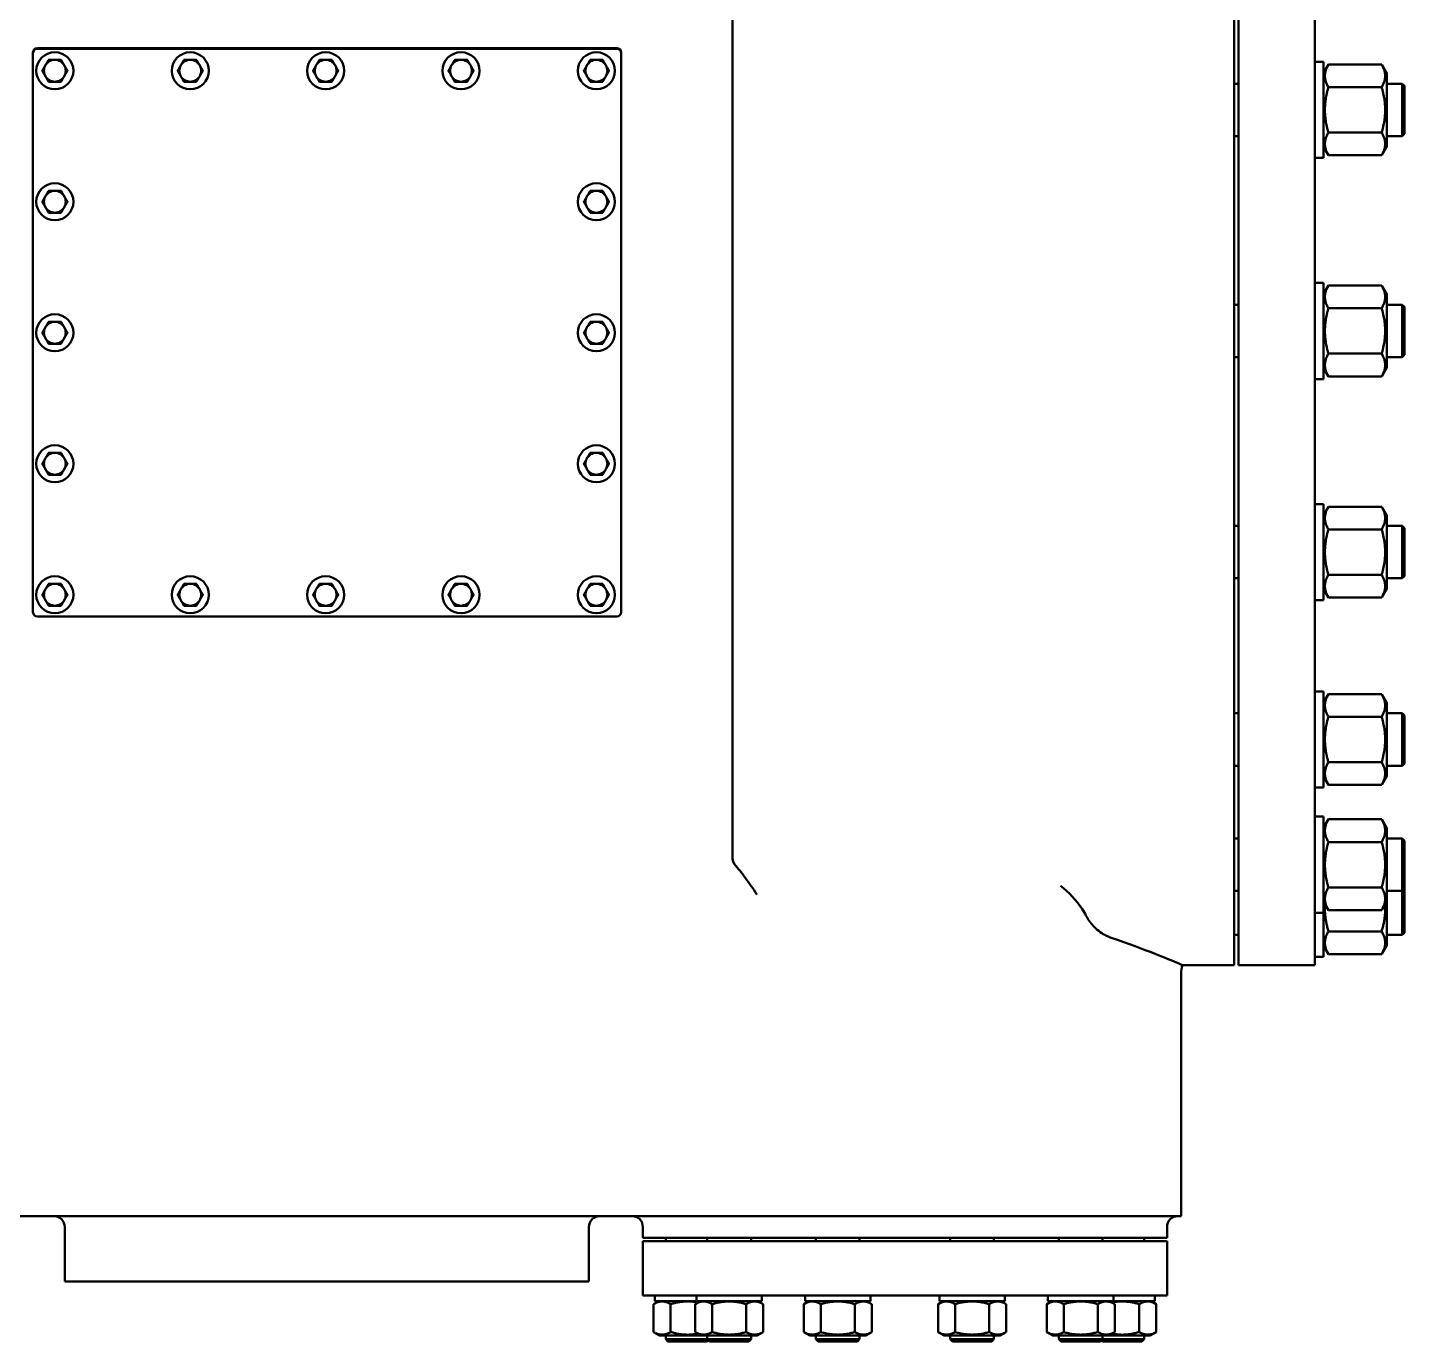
# Model space of a CAD drawing. Header units: millimetres. Extents: x -3927 to 2971, y -407 to 932.
# Drawn here: x 2341 to 2971, y -296 to 305 of the extents above; entities that cross this region are included whole.
import ezdxf

# ---------------------------------------------------------------- set-up
doc = ezdxf.new("R2010")
doc.units = ezdxf.units.MM
doc.layers.add('Видимый контур (ГОСТ)', color=7, linetype='Continuous', lineweight=50)

msp = doc.modelspace()

# ---------------------------------------------------------------- linework, layer by layer
at = {"layer": 'Видимый контур (ГОСТ)'}
for p, q in [((2893.25, -124), (2893.25, 456)), ((2895.25, -124), (2895.25, 456)), ((2930.25, -124), (2930.25, 456)), ((2663.52, -74.46), (2663.52, 406.46)), ((2343.25, 294), (2343.25, 293.59)), ((2343.25, 37.59), (2343.25, 293.59)), ((2610.52, 296), (2345.25, 296)), ((2345.25, 295.59), (2610.52, 295.59)), ((2612.52, 293.59), (2612.52, 294)), ((2612.52, 293.59), (2612.52, 37.59)), ((2934.25, 289.66), (2930.25, 289.66)), ((2934.25, 245.66), (2934.25, 289.66)), ((2934.25, 284.68), (2936.42, 288.45)), ((2936.42, 288.45), (2960.82, 288.45)), ((2963.12, 284.46), (2960.82, 288.45)), ((2963.12, 250.86), (2963.12, 284.46)), ((2893.25, 279.66), (2895.25, 279.66)), ((2936.42, 278.06), (2960.82, 278.06)), ((2963.12, 279.66), (2970.25, 279.66)), ((2970.25, 255.66), (2970.25, 279.66)), ((2971.25, 278.66), (2970.25, 279.66)), ((2971.25, 278.66), (2971.25, 256.66)), ((2893.25, 255.66), (2895.25, 255.66)), ((2936.42, 257.27), (2960.82, 257.27)), ((2963.12, 255.66), (2970.25, 255.66)), ((2971.25, 256.66), (2970.25, 255.66)), ((2934.25, 250.64), (2936.42, 246.88)), ((2936.42, 246.88), (2960.82, 246.88)), ((2963.12, 250.86), (2960.82, 246.88)), ((2934.25, 245.66), (2930.25, 245.66)), ((2934.25, 188.41), (2930.25, 188.41)), ((2934.25, 144.41), (2934.25, 188.41)), ((2934.25, 183.43), (2936.42, 187.19)), ((2936.42, 187.19), (2960.82, 187.19)), ((2963.12, 183.21), (2960.82, 187.19)), ((2963.12, 149.61), (2963.12, 183.21)), ((2893.25, 178.41), (2895.25, 178.41)), ((2936.42, 176.8), (2960.82, 176.8)), ((2963.12, 178.41), (2970.25, 178.41)), ((2970.25, 154.41), (2970.25, 178.41)), ((2971.25, 177.41), (2970.25, 178.41)), ((2971.25, 177.41), (2971.25, 155.41)), ((2893.25, 154.41), (2895.25, 154.41)), ((2936.42, 156.02), (2960.82, 156.02)), ((2963.12, 154.41), (2970.25, 154.41)), ((2971.25, 155.41), (2970.25, 154.41)), ((2934.25, 149.39), (2936.42, 145.62)), ((2936.42, 145.62), (2960.82, 145.62)), ((2963.12, 149.61), (2960.82, 145.62)), ((2934.25, 144.41), (2930.25, 144.41)), ((2934.25, 87.15), (2930.25, 87.15)), ((2934.25, 43.15), (2934.25, 87.15)), ((2934.25, 82.17), (2936.42, 85.94)), ((2936.42, 85.94), (2960.82, 85.94)), ((2963.12, 81.95), (2960.82, 85.94)), ((2893.25, 77.15), (2895.25, 77.15)), ((2963.12, 48.35), (2963.12, 81.95)), ((2963.12, 77.15), (2970.25, 77.15)), ((2970.25, 53.15), (2970.25, 77.15)), ((2971.25, 76.15), (2970.25, 77.15)), ((2971.25, 76.15), (2971.25, 54.15)), ((2936.42, 75.54), (2960.82, 75.54)), ((2893.25, 53.15), (2895.25, 53.15)), ((2936.42, 54.76), (2960.82, 54.76)), ((2963.12, 53.15), (2970.25, 53.15)), ((2971.25, 54.15), (2970.25, 53.15)), ((2934.25, 48.13), (2936.42, 44.37)), ((2936.42, 44.37), (2960.82, 44.37)), ((2963.12, 48.35), (2960.82, 44.37)), ((2934.25, 43.15), (2930.25, 43.15)), ((2610.52, 35.59), (2345.25, 35.59)), ((2934.25, 1.31), (2930.25, 1.31)), ((2934.25, -42.69), (2934.25, 1.31)), ((2934.25, -3.67), (2936.42, 0.1)), ((2936.42, 0.1), (2960.82, 0.1)), ((2963.12, -3.89), (2960.82, 0.1)), ((2963.12, -37.49), (2963.12, -3.89)), ((2893.25, -8.69), (2895.25, -8.69)), ((2936.42, -10.29), (2960.82, -10.29)), ((2963.12, -8.69), (2970.25, -8.69)), ((2970.25, -32.69), (2970.25, -8.69)), ((2971.25, -9.69), (2970.25, -8.69)), ((2971.25, -9.69), (2971.25, -31.69)), ((2936.42, -31.08), (2960.82, -31.08)), ((2893.25, -32.69), (2895.25, -32.69)), ((2934.25, -37.71), (2936.42, -41.47)), ((2963.12, -37.49), (2960.82, -41.47)), ((2963.12, -32.69), (2970.25, -32.69)), ((2971.25, -31.69), (2970.25, -32.69)), ((2934.25, -42.69), (2930.25, -42.69)), ((2936.42, -41.47), (2960.82, -41.47)), ((2934.25, -56.04), (2930.25, -56.04)), ((2934.25, -100.04), (2934.25, -56.04)), ((2934.25, -61.03), (2936.42, -57.26)), ((2936.42, -57.26), (2960.82, -57.26)), ((2963.12, -61.24), (2960.82, -57.26)), ((2963.12, -94.84), (2963.12, -61.24)), ((2893.25, -66.04), (2895.25, -66.04)), ((2936.42, -67.65), (2960.82, -67.65)), ((2963.12, -66.04), (2970.25, -66.04)), ((2970.25, -90.04), (2970.25, -66.04)), ((2971.25, -67.04), (2970.25, -66.04)), ((2971.25, -67.04), (2971.25, -89.04)), ((2893.25, -90.04), (2895.25, -90.04)), ((2936.42, -88.44), (2960.82, -88.44)), ((2963.12, -90.04), (2970.25, -90.04)), ((2971.25, -89.04), (2970.25, -90.04)), ((2970.25, -110.18), (2970.25, -90.04)), ((2971.25, -89.04), (2971.25, -109.18)), ((2934.25, -100.04), (2930.25, -100.04)), ((2934.25, -95.06), (2936.42, -98.83)), ((2934.25, -120.18), (2934.25, -100.04)), ((2936.42, -98.83), (2960.82, -98.83)), ((2963.12, -94.84), (2960.82, -98.83)), ((2963.12, -114.98), (2963.12, -94.84)), ((2893.25, -110.18), (2895.25, -110.18)), ((2936.42, -108.58), (2960.82, -108.58)), ((2963.12, -110.18), (2970.25, -110.18)), ((2971.25, -109.18), (2970.25, -110.18)), ((2934.25, -115.2), (2936.42, -118.97)), ((2936.42, -118.97), (2960.82, -118.97)), ((2963.12, -114.98), (2960.82, -118.97)), ((2869.57, -124), (2893.25, -124)), ((2895.25, -124), (2930.25, -124)), ((2934.25, -120.18), (2930.25, -120.18)), ((2869.02, -239), (2869.02, -128)), ((2213.25, -239), (2742.52, -239)), ((2869.02, -239), (2742.52, -239)), ((2357.78, -244), (2357.78, -269)), ((2597.78, -244), (2597.78, -269)), ((2622.52, -244), (2622.52, -249)), ((2862.52, -244), (2862.52, -249)), ((2622.52, -249), (2862.52, -249)), ((2622.52, -250.41), (2862.52, -250.41)), ((2622.52, -250.41), (2622.52, -275.41)), ((2633.02, -249), (2633.02, -250.41)), ((2652.03, -249), (2652.03, -250.41)), ((2672.03, -249), (2672.03, -250.41)), ((2701.78, -249), (2701.78, -250.41)), ((2721.78, -249), (2721.78, -250.41)), ((2763.27, -249), (2763.27, -250.41)), ((2783.27, -249), (2783.27, -250.41)), ((2813.02, -249), (2813.02, -250.41)), ((2833.02, -249), (2833.02, -250.41)), ((2852.02, -249), (2852.02, -250.41)), ((2862.52, -250.41), (2862.52, -275.41)), ((2357.78, -269), (2597.78, -269)), ((2622.52, -275.41), (2862.52, -275.41)), ((2628.02, -275.41), (2628.02, -277.91)), ((2647.03, -275.41), (2647.03, -277.91)), ((2677.03, -275.41), (2677.03, -277.91)), ((2696.78, -275.41), (2696.78, -277.91)), ((2726.78, -275.41), (2726.78, -277.91)), ((2758.27, -275.41), (2758.27, -277.91)), ((2788.27, -275.41), (2788.27, -277.91)), ((2808.02, -275.41), (2808.02, -277.91)), ((2838.02, -275.41), (2838.02, -277.91)), ((2857.02, -275.41), (2857.02, -277.91)), ((2629.82, -277.91), (2627.44, -279.28)), ((2627.44, -292.09), (2627.44, -279.28)), ((2647.03, -277.91), (2628.02, -277.91)), ((2635.23, -292.09), (2635.23, -279.28)), ((2648.82, -277.91), (2646.44, -279.28)), ((2646.44, -292.09), (2646.44, -279.28)), ((2677.03, -277.91), (2647.03, -277.91)), ((2654.23, -292.09), (2654.23, -279.28)), ((2669.82, -292.09), (2669.82, -279.28)), ((2675.23, -277.91), (2677.62, -279.28)), ((2677.62, -292.09), (2677.62, -279.28)), ((2698.57, -277.91), (2696.19, -279.28)), ((2696.19, -292.09), (2696.19, -279.28)), ((2726.78, -277.91), (2696.78, -277.91)), ((2703.98, -292.09), (2703.98, -279.28)), ((2719.57, -292.09), (2719.57, -279.28)), ((2724.98, -277.91), (2727.37, -279.28)), ((2727.37, -292.09), (2727.37, -279.28)), ((2760.07, -277.91), (2757.68, -279.28)), ((2757.68, -292.09), (2757.68, -279.28)), ((2788.27, -277.91), (2758.27, -277.91)), ((2765.48, -292.09), (2765.48, -279.28)), ((2781.07, -292.09), (2781.07, -279.28)), ((2786.48, -277.91), (2788.86, -279.28)), ((2788.86, -292.09), (2788.86, -279.28)), ((2809.82, -277.91), (2807.43, -279.28)), ((2807.43, -292.09), (2807.43, -279.28)), ((2838.02, -277.91), (2808.02, -277.91)), ((2815.23, -292.09), (2815.23, -279.28)), ((2830.82, -292.09), (2830.82, -279.28)), ((2836.23, -277.91), (2838.61, -279.28)), ((2857.02, -277.91), (2838.02, -277.91)), ((2838.61, -292.09), (2838.61, -279.28)), ((2849.82, -292.09), (2849.82, -279.28)), ((2855.23, -277.91), (2857.61, -279.28)), ((2857.61, -292.09), (2857.61, -279.28)), ((2630.2, -293.69), (2627.44, -292.09)), ((2630.2, -293.69), (2649.2, -293.69)), ((2633.02, -293.69), (2633.02, -295.41)), ((2633.02, -295.41), (2652.03, -295.41)), ((2634.02, -296.41), (2633.02, -295.41)), ((2649.2, -293.69), (2646.44, -292.09)), ((2649.2, -293.69), (2674.85, -293.69)), ((2652.02, -296.41), (2652.53, -295.91)), ((2652.03, -293.69), (2652.03, -295.41)), ((2652.03, -295.41), (2672.03, -295.41)), ((2653.03, -296.41), (2652.03, -295.41)), ((2671.03, -296.41), (2672.03, -295.41)), ((2672.03, -293.69), (2672.03, -295.41)), ((2674.85, -293.69), (2677.62, -292.09)), ((2698.95, -293.69), (2696.19, -292.09)), ((2698.95, -293.69), (2724.6, -293.69)), ((2701.78, -293.69), (2701.78, -295.41)), ((2701.78, -295.41), (2721.78, -295.41)), ((2702.78, -296.41), (2701.78, -295.41)), ((2720.78, -296.41), (2721.78, -295.41)), ((2721.78, -293.69), (2721.78, -295.41)), ((2724.6, -293.69), (2727.37, -292.09)), ((2760.45, -293.69), (2757.68, -292.09)), ((2760.45, -293.69), (2786.1, -293.69)), ((2763.27, -293.69), (2763.27, -295.41)), ((2763.27, -295.41), (2783.27, -295.41)), ((2764.27, -296.41), (2763.27, -295.41)), ((2782.27, -296.41), (2783.27, -295.41)), ((2783.27, -293.69), (2783.27, -295.41)), ((2786.1, -293.69), (2788.86, -292.09)), ((2810.2, -293.69), (2807.43, -292.09)), ((2810.2, -293.69), (2835.85, -293.69)), ((2813.02, -293.69), (2813.02, -295.41)), ((2813.02, -295.41), (2833.02, -295.41)), ((2814.02, -296.41), (2813.02, -295.41)), ((2832.02, -296.41), (2833.02, -295.41)), ((2833.02, -296.41), (2832.52, -295.91)), ((2833.02, -293.69), (2833.02, -295.41)), ((2833.02, -295.41), (2852.02, -295.41)), ((2835.85, -293.69), (2838.61, -292.09)), ((2835.85, -293.69), (2854.85, -293.69)), ((2851.02, -296.41), (2852.02, -295.41)), ((2852.02, -293.69), (2852.02, -295.41)), ((2854.85, -293.69), (2857.61, -292.09)), ((2652.02, -296.41), (2634.02, -296.41)), ((2671.03, -296.41), (2653.03, -296.41)), ((2720.78, -296.41), (2702.78, -296.41)), ((2782.27, -296.41), (2764.27, -296.41)), ((2832.02, -296.41), (2814.02, -296.41)), ((2851.02, -296.41), (2833.02, -296.41))]:
    msp.add_line(p, q, dxfattribs=at)
for centre in [(2353.25, 285.59), (2415.25, 285.59), (2477.25, 285.59), (2539.25, 285.59), (2601.25, 285.59), (2353.25, 225.59), (2601.25, 225.59), (2353.25, 165.59), (2601.25, 165.59), (2353.25, 105.59), (2601.25, 105.59), (2353.25, 45.59), (2415.25, 45.59), (2477.25, 45.59), (2539.25, 45.59), (2601.25, 45.59)]:
    msp.add_circle(centre, 8.5, dxfattribs=at)
for centre, radius, start, end in [((2345.25, 294), 2, 90, 180), ((2345.25, 293.59), 2, 90, 180), ((2353.25, 285.59), 5, 90, 150), ((2353.25, 285.59), 5, 30, 90), ((2415.25, 285.59), 5, 90, 150), ((2415.25, 285.59), 5, 30, 90), ((2477.25, 285.59), 5, 90, 150), ((2477.25, 285.59), 5, 30, 90), ((2539.25, 285.59), 5, 90, 150), ((2539.25, 285.59), 5, 30, 90), ((2601.25, 285.59), 5, 90, 150), ((2601.25, 285.59), 5, 30, 90), ((2610.52, 294), 2, 0, 90), ((2610.52, 293.59), 2, 0, 90), ((2353.25, 285.59), 5, 150, 210), ((2353.25, 285.59), 5, 330, 30), ((2415.25, 285.59), 5, 150, 210), ((2415.25, 285.59), 5, 330, 30), ((2477.25, 285.59), 5, 150, 210), ((2477.25, 285.59), 5, 330, 30), ((2539.25, 285.59), 5, 150, 210), ((2539.25, 285.59), 5, 330, 30), ((2601.25, 285.59), 5, 150, 210), ((2601.25, 285.59), 5, 330, 30), ((2353.25, 285.59), 5, 210, 270), ((2353.25, 285.59), 5, 270, 330), ((2415.25, 285.59), 5, 210, 270), ((2415.25, 285.59), 5, 270, 330), ((2477.25, 285.59), 5, 210, 270), ((2477.25, 285.59), 5, 270, 330), ((2539.25, 285.59), 5, 210, 270), ((2539.25, 285.59), 5, 270, 330), ((2601.25, 285.59), 5, 210, 270), ((2601.25, 285.59), 5, 270, 330), ((2353.25, 225.59), 5, 150, 210), ((2353.25, 225.59), 5, 90, 150), ((2353.25, 225.59), 5, 30, 90), ((2353.25, 225.59), 5, 330, 30), ((2601.25, 225.59), 5, 150, 210), ((2601.25, 225.59), 5, 90, 150), ((2601.25, 225.59), 5, 30, 90), ((2601.25, 225.59), 5, 330, 30), ((2353.25, 225.59), 5, 210, 270), ((2353.25, 225.59), 5, 270, 330), ((2601.25, 225.59), 5, 210, 270), ((2601.25, 225.59), 5, 270, 330), ((2353.25, 165.59), 5, 90, 150), ((2353.25, 165.59), 5, 30, 90), ((2601.25, 165.59), 5, 90, 150), ((2601.25, 165.59), 5, 30, 90), ((2353.25, 165.59), 5, 150, 210), ((2353.25, 165.59), 5, 330, 30), ((2601.25, 165.59), 5, 150, 210), ((2601.25, 165.59), 5, 330, 30), ((2353.25, 165.59), 5, 210, 270), ((2353.25, 165.59), 5, 270, 330), ((2601.25, 165.59), 5, 210, 270), ((2601.25, 165.59), 5, 270, 330), ((2353.25, 105.59), 5, 150, 210), ((2353.25, 105.59), 5, 90, 150), ((2353.25, 105.59), 5, 30, 90), ((2353.25, 105.59), 5, 330, 30), ((2601.25, 105.59), 5, 150, 210), ((2601.25, 105.59), 5, 90, 150), ((2601.25, 105.59), 5, 30, 90), ((2601.25, 105.59), 5, 330, 30), ((2353.25, 105.59), 5, 210, 270), ((2353.25, 105.59), 5, 270, 330), ((2601.25, 105.59), 5, 210, 270), ((2601.25, 105.59), 5, 270, 330), ((2353.25, 45.59), 5, 90, 150), ((2353.25, 45.59), 5, 30, 90), ((2415.25, 45.59), 5, 90, 150), ((2415.25, 45.59), 5, 30, 90), ((2477.25, 45.59), 5, 90, 150), ((2477.25, 45.59), 5, 30, 90), ((2539.25, 45.59), 5, 90, 150), ((2539.25, 45.59), 5, 30, 90), ((2601.25, 45.59), 5, 90, 150), ((2601.25, 45.59), 5, 30, 90), ((2353.25, 45.59), 5, 150, 210), ((2353.25, 45.59), 5, 330, 30), ((2415.25, 45.59), 5, 150, 210), ((2415.25, 45.59), 5, 330, 30), ((2477.25, 45.59), 5, 150, 210), ((2477.25, 45.59), 5, 330, 30), ((2539.25, 45.59), 5, 150, 210), ((2539.25, 45.59), 5, 330, 30), ((2601.25, 45.59), 5, 150, 210), ((2601.25, 45.59), 5, 330, 30), ((2353.25, 45.59), 5, 210, 270), ((2353.25, 45.59), 5, 270, 330), ((2415.25, 45.59), 5, 210, 270), ((2415.25, 45.59), 5, 270, 330), ((2477.25, 45.59), 5, 210, 270), ((2477.25, 45.59), 5, 270, 330), ((2539.25, 45.59), 5, 210, 270), ((2539.25, 45.59), 5, 270, 330), ((2601.25, 45.59), 5, 210, 270), ((2601.25, 45.59), 5, 270, 330), ((2345.25, 37.59), 2, 180, 270), ((2610.52, 37.59), 2, 270, 0), ((2884.02, -128), 15, 164.53399, 180), ((2352.78, -244), 5, 0, 90), ((2602.78, -244), 5, 90, 180), ((2617.52, -244), 5, 0, 90), ((2867.52, -244), 5, 90, 180)]:
    msp.add_arc(centre, radius, start, end, dxfattribs=at)
for points, weights in [([(2348.92, 288.09), (2349.59, 289.25), (2350.37, 290.59)], [1, 1.13093581243, 1.18718660813]), ([(2350.37, 290.59), (2351.91, 290.59), (2353.25, 290.59)], [1.18718660813, 1.13093581243, 1]), ([(2353.25, 290.59), (2354.59, 290.59), (2356.14, 290.59)], [1, 1.13093581243, 1.18718660813]), ([(2356.14, 290.59), (2356.91, 289.25), (2357.58, 288.09)], [1.18718660813, 1.13093581243, 1]), ([(2410.92, 288.09), (2411.59, 289.25), (2412.37, 290.59)], [1, 1.13093581243, 1.18718660813]), ([(2412.37, 290.59), (2413.91, 290.59), (2415.25, 290.59)], [1.18718660813, 1.13093581243, 1]), ([(2415.25, 290.59), (2416.59, 290.59), (2418.14, 290.59)], [1, 1.13093581243, 1.18718660813]), ([(2418.14, 290.59), (2418.91, 289.25), (2419.58, 288.09)], [1.18718660813, 1.13093581243, 1]), ([(2472.92, 288.09), (2473.59, 289.25), (2474.37, 290.59)], [1, 1.13093581243, 1.18718660813]), ([(2474.37, 290.59), (2475.91, 290.59), (2477.25, 290.59)], [1.18718660813, 1.13093581243, 1]), ([(2477.25, 290.59), (2478.59, 290.59), (2480.14, 290.59)], [1, 1.13093581243, 1.18718660813]), ([(2480.14, 290.59), (2480.91, 289.25), (2481.58, 288.09)], [1.18718660813, 1.13093581243, 1]), ([(2534.92, 288.09), (2535.59, 289.25), (2536.37, 290.59)], [1, 1.13093581243, 1.18718660813]), ([(2536.37, 290.59), (2537.91, 290.59), (2539.25, 290.59)], [1.18718660813, 1.13093581243, 1]), ([(2539.25, 290.59), (2540.59, 290.59), (2542.14, 290.59)], [1, 1.13093581243, 1.18718660813]), ([(2542.14, 290.59), (2542.91, 289.25), (2543.58, 288.09)], [1.18718660813, 1.13093581243, 1]), ([(2596.92, 288.09), (2597.59, 289.25), (2598.37, 290.59)], [1, 1.13093581243, 1.18718660813]), ([(2598.37, 290.59), (2599.91, 290.59), (2601.25, 290.59)], [1.18718660813, 1.13093581243, 1]), ([(2601.25, 290.59), (2602.59, 290.59), (2604.14, 290.59)], [1, 1.13093581243, 1.18718660813]), ([(2604.14, 290.59), (2604.91, 289.25), (2605.58, 288.09)], [1.18718660813, 1.13093581243, 1]), ([(2347.48, 285.59), (2348.25, 286.93), (2348.92, 288.09)], [1.18718660813, 1.13093581243, 1]), ([(2348.92, 283.09), (2348.25, 284.25), (2347.48, 285.59)], [1, 1.13093581243, 1.18718660813]), ([(2357.58, 288.09), (2358.25, 286.93), (2359.03, 285.59)], [1, 1.13093581243, 1.18718660813]), ([(2359.03, 285.59), (2358.25, 284.25), (2357.58, 283.09)], [1.18718660813, 1.13093581243, 1]), ([(2409.48, 285.59), (2410.25, 286.93), (2410.92, 288.09)], [1.18718660813, 1.13093581243, 1]), ([(2410.92, 283.09), (2410.25, 284.25), (2409.48, 285.59)], [1, 1.13093581243, 1.18718660813]), ([(2419.58, 288.09), (2420.25, 286.93), (2421.03, 285.59)], [1, 1.13093581243, 1.18718660813]), ([(2421.03, 285.59), (2420.25, 284.25), (2419.58, 283.09)], [1.18718660813, 1.13093581243, 1]), ([(2471.48, 285.59), (2472.25, 286.93), (2472.92, 288.09)], [1.18718660813, 1.13093581243, 1]), ([(2472.92, 283.09), (2472.25, 284.25), (2471.48, 285.59)], [1, 1.13093581243, 1.18718660813]), ([(2481.58, 288.09), (2482.25, 286.93), (2483.03, 285.59)], [1, 1.13093581243, 1.18718660813]), ([(2483.03, 285.59), (2482.25, 284.25), (2481.58, 283.09)], [1.18718660813, 1.13093581243, 1]), ([(2533.48, 285.59), (2534.25, 286.93), (2534.92, 288.09)], [1.18718660813, 1.13093581243, 1]), ([(2534.92, 283.09), (2534.25, 284.25), (2533.48, 285.59)], [1, 1.13093581243, 1.18718660813]), ([(2543.58, 288.09), (2544.25, 286.93), (2545.03, 285.59)], [1, 1.13093581243, 1.18718660813]), ([(2545.03, 285.59), (2544.25, 284.25), (2543.58, 283.09)], [1.18718660813, 1.13093581243, 1]), ([(2595.48, 285.59), (2596.25, 286.93), (2596.92, 288.09)], [1.18718660813, 1.13093581243, 1]), ([(2596.92, 283.09), (2596.25, 284.25), (2595.48, 285.59)], [1, 1.13093581243, 1.18718660813]), ([(2605.58, 288.09), (2606.25, 286.93), (2607.03, 285.59)], [1, 1.13093581243, 1.18718660813]), ([(2607.03, 285.59), (2606.25, 284.25), (2605.58, 283.09)], [1.18718660813, 1.13093581243, 1]), ([(2936.42, 288.45), (2933.42, 283.25), (2936.42, 278.06)], [1.09321713788, 1.26233841767, 1.09321713788]), ([(2960.82, 278.06), (2963.82, 283.25), (2960.82, 288.45)], [1.09321713788, 1.26233841767, 1.09321713788]), ([(2350.37, 280.59), (2349.59, 281.93), (2348.92, 283.09)], [1.18718660813, 1.13093581243, 1]), ([(2353.25, 280.59), (2351.91, 280.59), (2350.37, 280.59)], [1, 1.13093581243, 1.18718660813]), ([(2356.14, 280.59), (2354.59, 280.59), (2353.25, 280.59)], [1.18718660813, 1.13093581243, 1]), ([(2357.58, 283.09), (2356.91, 281.93), (2356.14, 280.59)], [1, 1.13093581243, 1.18718660813]), ([(2412.37, 280.59), (2411.59, 281.93), (2410.92, 283.09)], [1.18718660813, 1.13093581243, 1]), ([(2415.25, 280.59), (2413.91, 280.59), (2412.37, 280.59)], [1, 1.13093581243, 1.18718660813]), ([(2418.14, 280.59), (2416.59, 280.59), (2415.25, 280.59)], [1.18718660813, 1.13093581243, 1]), ([(2419.58, 283.09), (2418.91, 281.93), (2418.14, 280.59)], [1, 1.13093581243, 1.18718660813]), ([(2474.37, 280.59), (2473.59, 281.93), (2472.92, 283.09)], [1.18718660813, 1.13093581243, 1]), ([(2477.25, 280.59), (2475.91, 280.59), (2474.37, 280.59)], [1, 1.13093581243, 1.18718660813]), ([(2480.14, 280.59), (2478.59, 280.59), (2477.25, 280.59)], [1.18718660813, 1.13093581243, 1]), ([(2481.58, 283.09), (2480.91, 281.93), (2480.14, 280.59)], [1, 1.13093581243, 1.18718660813]), ([(2536.37, 280.59), (2535.59, 281.93), (2534.92, 283.09)], [1.18718660813, 1.13093581243, 1]), ([(2539.25, 280.59), (2537.91, 280.59), (2536.37, 280.59)], [1, 1.13093581243, 1.18718660813]), ([(2542.14, 280.59), (2540.59, 280.59), (2539.25, 280.59)], [1.18718660813, 1.13093581243, 1]), ([(2543.58, 283.09), (2542.91, 281.93), (2542.14, 280.59)], [1, 1.13093581243, 1.18718660813]), ([(2598.37, 280.59), (2597.59, 281.93), (2596.92, 283.09)], [1.18718660813, 1.13093581243, 1]), ([(2601.25, 280.59), (2599.91, 280.59), (2598.37, 280.59)], [1, 1.13093581243, 1.18718660813]), ([(2604.14, 280.59), (2602.59, 280.59), (2601.25, 280.59)], [1.18718660813, 1.13093581243, 1]), ([(2605.58, 283.09), (2604.91, 281.93), (2604.14, 280.59)], [1, 1.13093581243, 1.18718660813]), ([(2936.42, 278.06), (2933.42, 267.66), (2936.42, 257.27)], [1.09321713788, 1.26233841767, 1.09321713788]), ([(2960.82, 257.27), (2963.82, 267.66), (2960.82, 278.06)], [1.09321713788, 1.26233841767, 1.09321713788]), ([(2936.42, 257.27), (2933.42, 252.07), (2936.42, 246.88)], [1.09321713788, 1.26233841767, 1.09321713788]), ([(2960.82, 246.88), (2963.82, 252.07), (2960.82, 257.27)], [1.09321713788, 1.26233841767, 1.09321713788]), ([(2347.48, 225.59), (2348.25, 226.93), (2348.92, 228.09)], [1.18718660813, 1.13093581243, 1]), ([(2348.92, 228.09), (2349.59, 229.25), (2350.37, 230.59)], [1, 1.13093581243, 1.18718660813]), ([(2350.37, 230.59), (2351.91, 230.59), (2353.25, 230.59)], [1.18718660813, 1.13093581243, 1]), ([(2353.25, 230.59), (2354.59, 230.59), (2356.14, 230.59)], [1, 1.13093581243, 1.18718660813]), ([(2356.14, 230.59), (2356.91, 229.25), (2357.58, 228.09)], [1.18718660813, 1.13093581243, 1]), ([(2357.58, 228.09), (2358.25, 226.93), (2359.03, 225.59)], [1, 1.13093581243, 1.18718660813]), ([(2595.48, 225.59), (2596.25, 226.93), (2596.92, 228.09)], [1.18718660813, 1.13093581243, 1]), ([(2596.92, 228.09), (2597.59, 229.25), (2598.37, 230.59)], [1, 1.13093581243, 1.18718660813]), ([(2598.37, 230.59), (2599.91, 230.59), (2601.25, 230.59)], [1.18718660813, 1.13093581243, 1]), ([(2601.25, 230.59), (2602.59, 230.59), (2604.14, 230.59)], [1, 1.13093581243, 1.18718660813]), ([(2604.14, 230.59), (2604.91, 229.25), (2605.58, 228.09)], [1.18718660813, 1.13093581243, 1]), ([(2605.58, 228.09), (2606.25, 226.93), (2607.03, 225.59)], [1, 1.13093581243, 1.18718660813]), ([(2348.92, 223.09), (2348.25, 224.25), (2347.48, 225.59)], [1, 1.13093581243, 1.18718660813]), ([(2350.37, 220.59), (2349.59, 221.93), (2348.92, 223.09)], [1.18718660813, 1.13093581243, 1]), ([(2357.58, 223.09), (2356.91, 221.93), (2356.14, 220.59)], [1, 1.13093581243, 1.18718660813]), ([(2359.03, 225.59), (2358.25, 224.25), (2357.58, 223.09)], [1.18718660813, 1.13093581243, 1]), ([(2596.92, 223.09), (2596.25, 224.25), (2595.48, 225.59)], [1, 1.13093581243, 1.18718660813]), ([(2598.37, 220.59), (2597.59, 221.93), (2596.92, 223.09)], [1.18718660813, 1.13093581243, 1]), ([(2605.58, 223.09), (2604.91, 221.93), (2604.14, 220.59)], [1, 1.13093581243, 1.18718660813]), ([(2607.03, 225.59), (2606.25, 224.25), (2605.58, 223.09)], [1.18718660813, 1.13093581243, 1]), ([(2353.25, 220.59), (2351.91, 220.59), (2350.37, 220.59)], [1, 1.13093581243, 1.18718660813]), ([(2356.14, 220.59), (2354.59, 220.59), (2353.25, 220.59)], [1.18718660813, 1.13093581243, 1]), ([(2601.25, 220.59), (2599.91, 220.59), (2598.37, 220.59)], [1, 1.13093581243, 1.18718660813]), ([(2604.14, 220.59), (2602.59, 220.59), (2601.25, 220.59)], [1.18718660813, 1.13093581243, 1]), ([(2936.42, 187.19), (2933.42, 182), (2936.42, 176.8)], [1.09321713788, 1.26233841767, 1.09321713788]), ([(2960.82, 176.8), (2963.82, 182), (2960.82, 187.19)], [1.09321713788, 1.26233841767, 1.09321713788]), ([(2936.42, 176.8), (2933.42, 166.41), (2936.42, 156.02)], [1.09321713788, 1.26233841767, 1.09321713788]), ([(2960.82, 156.02), (2963.82, 166.41), (2960.82, 176.8)], [1.09321713788, 1.26233841767, 1.09321713788]), ([(2348.92, 168.09), (2349.59, 169.25), (2350.37, 170.59)], [1, 1.13093581243, 1.18718660813]), ([(2350.37, 170.59), (2351.91, 170.59), (2353.25, 170.59)], [1.18718660813, 1.13093581243, 1]), ([(2353.25, 170.59), (2354.59, 170.59), (2356.14, 170.59)], [1, 1.13093581243, 1.18718660813]), ([(2356.14, 170.59), (2356.91, 169.25), (2357.58, 168.09)], [1.18718660813, 1.13093581243, 1]), ([(2596.92, 168.09), (2597.59, 169.25), (2598.37, 170.59)], [1, 1.13093581243, 1.18718660813]), ([(2598.37, 170.59), (2599.91, 170.59), (2601.25, 170.59)], [1.18718660813, 1.13093581243, 1]), ([(2601.25, 170.59), (2602.59, 170.59), (2604.14, 170.59)], [1, 1.13093581243, 1.18718660813]), ([(2604.14, 170.59), (2604.91, 169.25), (2605.58, 168.09)], [1.18718660813, 1.13093581243, 1]), ([(2347.48, 165.59), (2348.25, 166.93), (2348.92, 168.09)], [1.18718660813, 1.13093581243, 1]), ([(2348.92, 163.09), (2348.25, 164.25), (2347.48, 165.59)], [1, 1.13093581243, 1.18718660813]), ([(2357.58, 168.09), (2358.25, 166.93), (2359.03, 165.59)], [1, 1.13093581243, 1.18718660813]), ([(2359.03, 165.59), (2358.25, 164.25), (2357.58, 163.09)], [1.18718660813, 1.13093581243, 1]), ([(2595.48, 165.59), (2596.25, 166.93), (2596.92, 168.09)], [1.18718660813, 1.13093581243, 1]), ([(2596.92, 163.09), (2596.25, 164.25), (2595.48, 165.59)], [1, 1.13093581243, 1.18718660813]), ([(2605.58, 168.09), (2606.25, 166.93), (2607.03, 165.59)], [1, 1.13093581243, 1.18718660813]), ([(2607.03, 165.59), (2606.25, 164.25), (2605.58, 163.09)], [1.18718660813, 1.13093581243, 1]), ([(2350.37, 160.59), (2349.59, 161.93), (2348.92, 163.09)], [1.18718660813, 1.13093581243, 1]), ([(2353.25, 160.59), (2351.91, 160.59), (2350.37, 160.59)], [1, 1.13093581243, 1.18718660813]), ([(2356.14, 160.59), (2354.59, 160.59), (2353.25, 160.59)], [1.18718660813, 1.13093581243, 1]), ([(2357.58, 163.09), (2356.91, 161.93), (2356.14, 160.59)], [1, 1.13093581243, 1.18718660813]), ([(2598.37, 160.59), (2597.59, 161.93), (2596.92, 163.09)], [1.18718660813, 1.13093581243, 1]), ([(2601.25, 160.59), (2599.91, 160.59), (2598.37, 160.59)], [1, 1.13093581243, 1.18718660813]), ([(2604.14, 160.59), (2602.59, 160.59), (2601.25, 160.59)], [1.18718660813, 1.13093581243, 1]), ([(2605.58, 163.09), (2604.91, 161.93), (2604.14, 160.59)], [1, 1.13093581243, 1.18718660813]), ([(2936.42, 156.02), (2933.42, 150.82), (2936.42, 145.62)], [1.09321713788, 1.26233841767, 1.09321713788]), ([(2960.82, 145.62), (2963.82, 150.82), (2960.82, 156.02)], [1.09321713788, 1.26233841767, 1.09321713788]), ([(2347.48, 105.59), (2348.25, 106.93), (2348.92, 108.09)], [1.18718660813, 1.13093581243, 1]), ([(2348.92, 108.09), (2349.59, 109.25), (2350.37, 110.59)], [1, 1.13093581243, 1.18718660813]), ([(2350.37, 110.59), (2351.91, 110.59), (2353.25, 110.59)], [1.18718660813, 1.13093581243, 1]), ([(2353.25, 110.59), (2354.59, 110.59), (2356.14, 110.59)], [1, 1.13093581243, 1.18718660813]), ([(2356.14, 110.59), (2356.91, 109.25), (2357.58, 108.09)], [1.18718660813, 1.13093581243, 1]), ([(2357.58, 108.09), (2358.25, 106.93), (2359.03, 105.59)], [1, 1.13093581243, 1.18718660813]), ([(2595.48, 105.59), (2596.25, 106.93), (2596.92, 108.09)], [1.18718660813, 1.13093581243, 1]), ([(2596.92, 108.09), (2597.59, 109.25), (2598.37, 110.59)], [1, 1.13093581243, 1.18718660813]), ([(2598.37, 110.59), (2599.91, 110.59), (2601.25, 110.59)], [1.18718660813, 1.13093581243, 1]), ([(2601.25, 110.59), (2602.59, 110.59), (2604.14, 110.59)], [1, 1.13093581243, 1.18718660813]), ([(2604.14, 110.59), (2604.91, 109.25), (2605.58, 108.09)], [1.18718660813, 1.13093581243, 1]), ([(2605.58, 108.09), (2606.25, 106.93), (2607.03, 105.59)], [1, 1.13093581243, 1.18718660813]), ([(2348.92, 103.09), (2348.25, 104.25), (2347.48, 105.59)], [1, 1.13093581243, 1.18718660813]), ([(2350.37, 100.59), (2349.59, 101.93), (2348.92, 103.09)], [1.18718660813, 1.13093581243, 1]), ([(2357.58, 103.09), (2356.91, 101.93), (2356.14, 100.59)], [1, 1.13093581243, 1.18718660813]), ([(2359.03, 105.59), (2358.25, 104.25), (2357.58, 103.09)], [1.18718660813, 1.13093581243, 1]), ([(2596.92, 103.09), (2596.25, 104.25), (2595.48, 105.59)], [1, 1.13093581243, 1.18718660813]), ([(2598.37, 100.59), (2597.59, 101.93), (2596.92, 103.09)], [1.18718660813, 1.13093581243, 1]), ([(2605.58, 103.09), (2604.91, 101.93), (2604.14, 100.59)], [1, 1.13093581243, 1.18718660813]), ([(2607.03, 105.59), (2606.25, 104.25), (2605.58, 103.09)], [1.18718660813, 1.13093581243, 1]), ([(2353.25, 100.59), (2351.91, 100.59), (2350.37, 100.59)], [1, 1.13093581243, 1.18718660813]), ([(2356.14, 100.59), (2354.59, 100.59), (2353.25, 100.59)], [1.18718660813, 1.13093581243, 1]), ([(2601.25, 100.59), (2599.91, 100.59), (2598.37, 100.59)], [1, 1.13093581243, 1.18718660813]), ([(2604.14, 100.59), (2602.59, 100.59), (2601.25, 100.59)], [1.18718660813, 1.13093581243, 1]), ([(2936.42, 85.94), (2933.42, 80.74), (2936.42, 75.54)], [1.09321713788, 1.26233841767, 1.09321713788]), ([(2960.82, 75.54), (2963.82, 80.74), (2960.82, 85.94)], [1.09321713788, 1.26233841767, 1.09321713788]), ([(2936.42, 75.54), (2933.42, 65.15), (2936.42, 54.76)], [1.09321713788, 1.26233841767, 1.09321713788]), ([(2960.82, 54.76), (2963.82, 65.15), (2960.82, 75.54)], [1.09321713788, 1.26233841767, 1.09321713788]), ([(2348.92, 48.09), (2349.59, 49.25), (2350.37, 50.59)], [1, 1.13093581243, 1.18718660813]), ([(2350.37, 50.59), (2351.91, 50.59), (2353.25, 50.59)], [1.18718660813, 1.13093581243, 1]), ([(2353.25, 50.59), (2354.59, 50.59), (2356.14, 50.59)], [1, 1.13093581243, 1.18718660813]), ([(2356.14, 50.59), (2356.91, 49.25), (2357.58, 48.09)], [1.18718660813, 1.13093581243, 1]), ([(2410.92, 48.09), (2411.59, 49.25), (2412.37, 50.59)], [1, 1.13093581243, 1.18718660813]), ([(2412.37, 50.59), (2413.91, 50.59), (2415.25, 50.59)], [1.18718660813, 1.13093581243, 1]), ([(2415.25, 50.59), (2416.59, 50.59), (2418.14, 50.59)], [1, 1.13093581243, 1.18718660813]), ([(2418.14, 50.59), (2418.91, 49.25), (2419.58, 48.09)], [1.18718660813, 1.13093581243, 1]), ([(2472.92, 48.09), (2473.59, 49.25), (2474.37, 50.59)], [1, 1.13093581243, 1.18718660813]), ([(2474.37, 50.59), (2475.91, 50.59), (2477.25, 50.59)], [1.18718660813, 1.13093581243, 1]), ([(2477.25, 50.59), (2478.59, 50.59), (2480.14, 50.59)], [1, 1.13093581243, 1.18718660813]), ([(2480.14, 50.59), (2480.91, 49.25), (2481.58, 48.09)], [1.18718660813, 1.13093581243, 1]), ([(2534.92, 48.09), (2535.59, 49.25), (2536.37, 50.59)], [1, 1.13093581243, 1.18718660813]), ([(2536.37, 50.59), (2537.91, 50.59), (2539.25, 50.59)], [1.18718660813, 1.13093581243, 1]), ([(2539.25, 50.59), (2540.59, 50.59), (2542.14, 50.59)], [1, 1.13093581243, 1.18718660813]), ([(2542.14, 50.59), (2542.91, 49.25), (2543.58, 48.09)], [1.18718660813, 1.13093581243, 1]), ([(2596.92, 48.09), (2597.59, 49.25), (2598.37, 50.59)], [1, 1.13093581243, 1.18718660813]), ([(2598.37, 50.59), (2599.91, 50.59), (2601.25, 50.59)], [1.18718660813, 1.13093581243, 1]), ([(2601.25, 50.59), (2602.59, 50.59), (2604.14, 50.59)], [1, 1.13093581243, 1.18718660813]), ([(2604.14, 50.59), (2604.91, 49.25), (2605.58, 48.09)], [1.18718660813, 1.13093581243, 1]), ([(2936.42, 54.76), (2933.42, 49.56), (2936.42, 44.37)], [1.09321713788, 1.26233841767, 1.09321713788]), ([(2960.82, 44.37), (2963.82, 49.56), (2960.82, 54.76)], [1.09321713788, 1.26233841767, 1.09321713788]), ([(2347.48, 45.59), (2348.25, 46.93), (2348.92, 48.09)], [1.18718660813, 1.13093581243, 1]), ([(2348.92, 43.09), (2348.25, 44.25), (2347.48, 45.59)], [1, 1.13093581243, 1.18718660813]), ([(2357.58, 48.09), (2358.25, 46.93), (2359.03, 45.59)], [1, 1.13093581243, 1.18718660813]), ([(2359.03, 45.59), (2358.25, 44.25), (2357.58, 43.09)], [1.18718660813, 1.13093581243, 1]), ([(2409.48, 45.59), (2410.25, 46.93), (2410.92, 48.09)], [1.18718660813, 1.13093581243, 1]), ([(2410.92, 43.09), (2410.25, 44.25), (2409.48, 45.59)], [1, 1.13093581243, 1.18718660813]), ([(2419.58, 48.09), (2420.25, 46.93), (2421.03, 45.59)], [1, 1.13093581243, 1.18718660813]), ([(2421.03, 45.59), (2420.25, 44.25), (2419.58, 43.09)], [1.18718660813, 1.13093581243, 1]), ([(2471.48, 45.59), (2472.25, 46.93), (2472.92, 48.09)], [1.18718660813, 1.13093581243, 1]), ([(2472.92, 43.09), (2472.25, 44.25), (2471.48, 45.59)], [1, 1.13093581243, 1.18718660813]), ([(2481.58, 48.09), (2482.25, 46.93), (2483.03, 45.59)], [1, 1.13093581243, 1.18718660813]), ([(2483.03, 45.59), (2482.25, 44.25), (2481.58, 43.09)], [1.18718660813, 1.13093581243, 1]), ([(2533.48, 45.59), (2534.25, 46.93), (2534.92, 48.09)], [1.18718660813, 1.13093581243, 1]), ([(2534.92, 43.09), (2534.25, 44.25), (2533.48, 45.59)], [1, 1.13093581243, 1.18718660813]), ([(2543.58, 48.09), (2544.25, 46.93), (2545.03, 45.59)], [1, 1.13093581243, 1.18718660813]), ([(2545.03, 45.59), (2544.25, 44.25), (2543.58, 43.09)], [1.18718660813, 1.13093581243, 1]), ([(2595.48, 45.59), (2596.25, 46.93), (2596.92, 48.09)], [1.18718660813, 1.13093581243, 1]), ([(2596.92, 43.09), (2596.25, 44.25), (2595.48, 45.59)], [1, 1.13093581243, 1.18718660813]), ([(2605.58, 48.09), (2606.25, 46.93), (2607.03, 45.59)], [1, 1.13093581243, 1.18718660813]), ([(2607.03, 45.59), (2606.25, 44.25), (2605.58, 43.09)], [1.18718660813, 1.13093581243, 1]), ([(2350.37, 40.59), (2349.59, 41.93), (2348.92, 43.09)], [1.18718660813, 1.13093581243, 1]), ([(2353.25, 40.59), (2351.91, 40.59), (2350.37, 40.59)], [1, 1.13093581243, 1.18718660813]), ([(2356.14, 40.59), (2354.59, 40.59), (2353.25, 40.59)], [1.18718660813, 1.13093581243, 1]), ([(2357.58, 43.09), (2356.91, 41.93), (2356.14, 40.59)], [1, 1.13093581243, 1.18718660813]), ([(2412.37, 40.59), (2411.59, 41.93), (2410.92, 43.09)], [1.18718660813, 1.13093581243, 1]), ([(2415.25, 40.59), (2413.91, 40.59), (2412.37, 40.59)], [1, 1.13093581243, 1.18718660813]), ([(2418.14, 40.59), (2416.59, 40.59), (2415.25, 40.59)], [1.18718660813, 1.13093581243, 1]), ([(2419.58, 43.09), (2418.91, 41.93), (2418.14, 40.59)], [1, 1.13093581243, 1.18718660813]), ([(2474.37, 40.59), (2473.59, 41.93), (2472.92, 43.09)], [1.18718660813, 1.13093581243, 1]), ([(2477.25, 40.59), (2475.91, 40.59), (2474.37, 40.59)], [1, 1.13093581243, 1.18718660813]), ([(2480.14, 40.59), (2478.59, 40.59), (2477.25, 40.59)], [1.18718660813, 1.13093581243, 1]), ([(2481.58, 43.09), (2480.91, 41.93), (2480.14, 40.59)], [1, 1.13093581243, 1.18718660813]), ([(2536.37, 40.59), (2535.59, 41.93), (2534.92, 43.09)], [1.18718660813, 1.13093581243, 1]), ([(2539.25, 40.59), (2537.91, 40.59), (2536.37, 40.59)], [1, 1.13093581243, 1.18718660813]), ([(2542.14, 40.59), (2540.59, 40.59), (2539.25, 40.59)], [1.18718660813, 1.13093581243, 1]), ([(2543.58, 43.09), (2542.91, 41.93), (2542.14, 40.59)], [1, 1.13093581243, 1.18718660813]), ([(2598.37, 40.59), (2597.59, 41.93), (2596.92, 43.09)], [1.18718660813, 1.13093581243, 1]), ([(2601.25, 40.59), (2599.91, 40.59), (2598.37, 40.59)], [1, 1.13093581243, 1.18718660813]), ([(2604.14, 40.59), (2602.59, 40.59), (2601.25, 40.59)], [1.18718660813, 1.13093581243, 1]), ([(2605.58, 43.09), (2604.91, 41.93), (2604.14, 40.59)], [1, 1.13093581243, 1.18718660813]), ([(2936.42, 0.1), (2933.42, -5.1), (2936.42, -10.29)], [1.09321713788, 1.26233841767, 1.09321713788]), ([(2960.82, -10.29), (2963.82, -5.1), (2960.82, 0.1)], [1.09321713788, 1.26233841767, 1.09321713788]), ([(2936.42, -10.29), (2933.42, -20.69), (2936.42, -31.08)], [1.09321713788, 1.26233841767, 1.09321713788]), ([(2960.82, -31.08), (2963.82, -20.69), (2960.82, -10.29)], [1.09321713788, 1.26233841767, 1.09321713788]), ([(2936.42, -31.08), (2933.42, -36.28), (2936.42, -41.47)], [1.09321713788, 1.26233841767, 1.09321713788]), ([(2960.82, -41.47), (2963.82, -36.28), (2960.82, -31.08)], [1.09321713788, 1.26233841767, 1.09321713788]), ([(2936.42, -57.26), (2933.42, -62.46), (2936.42, -67.65)], [1.09321713788, 1.26233841767, 1.09321713788]), ([(2960.82, -67.65), (2963.82, -62.46), (2960.82, -57.26)], [1.09321713788, 1.26233841767, 1.09321713788]), ([(2936.42, -67.65), (2933.42, -78.04), (2936.42, -88.44)], [1.09321713788, 1.26233841767, 1.09321713788]), ([(2960.82, -88.44), (2963.82, -78.04), (2960.82, -67.65)], [1.09321713788, 1.26233841767, 1.09321713788]), ([(2936.42, -88.44), (2933.42, -93.63), (2936.42, -98.83)], [1.09321713788, 1.26233841767, 1.09321713788]), ([(2960.82, -98.83), (2963.82, -93.63), (2960.82, -88.44)], [1.09321713788, 1.26233841767, 1.09321713788]), ([(2934.88, -96.16), (2934.51, -101.94), (2936.42, -108.58)], [1.1740669613, 1.19549186866, 1.09321713788]), ([(2960.82, -108.58), (2962.74, -101.94), (2962.37, -96.16)], [1.09321713788, 1.19549186866, 1.1740669613]), ([(2936.42, -108.58), (2933.42, -113.77), (2936.42, -118.97)], [1.09321713788, 1.26233841767, 1.09321713788]), ([(2960.82, -118.97), (2963.82, -113.77), (2960.82, -108.58)], [1.09321713788, 1.26233841767, 1.09321713788]), ([(2635.23, -279.28), (2631.33, -277.03), (2627.44, -279.28)], [1, 1.15470053838, 1]), ([(2647.73, -278.54), (2641.75, -277.4), (2635.23, -279.28)], [1.04646979087, 1.12622371096, 1]), ([(2654.23, -279.28), (2650.34, -277.03), (2646.44, -279.28)], [1, 1.15470053838, 1]), ([(2669.82, -279.28), (2662.03, -277.03), (2654.23, -279.28)], [1, 1.15470053838, 1]), ([(2677.62, -279.28), (2673.72, -277.03), (2669.82, -279.28)], [1, 1.15470053838, 1]), ([(2703.98, -279.28), (2700.09, -277.03), (2696.19, -279.28)], [1, 1.15470053838, 1]), ([(2719.57, -279.28), (2711.78, -277.03), (2703.98, -279.28)], [1, 1.15470053838, 1]), ([(2727.37, -279.28), (2723.47, -277.03), (2719.57, -279.28)], [1, 1.15470053838, 1]), ([(2765.48, -279.28), (2761.58, -277.03), (2757.68, -279.28)], [1, 1.15470053838, 1]), ([(2781.07, -279.28), (2773.27, -277.03), (2765.48, -279.28)], [1, 1.15470053838, 1]), ([(2788.86, -279.28), (2784.96, -277.03), (2781.07, -279.28)], [1, 1.15470053838, 1]), ([(2815.23, -279.28), (2811.33, -277.03), (2807.43, -279.28)], [1, 1.15470053838, 1]), ([(2830.82, -279.28), (2823.02, -277.03), (2815.23, -279.28)], [1, 1.15470053838, 1]), ([(2838.61, -279.28), (2834.71, -277.03), (2830.82, -279.28)], [1, 1.15470053838, 1]), ([(2849.82, -279.28), (2843.3, -277.4), (2837.32, -278.54)], [1, 1.12622371096, 1.04646979087]), ([(2857.61, -279.28), (2853.72, -277.03), (2849.82, -279.28)], [1, 1.15470053838, 1]), ([(2627.44, -292.09), (2631.33, -294.34), (2635.23, -292.09)], [1, 1.15470053838, 1]), ([(2635.23, -292.09), (2641.75, -293.98), (2647.73, -292.84)], [1, 1.12622371096, 1.04646979087]), ([(2646.44, -292.09), (2650.34, -294.34), (2654.23, -292.09)], [1, 1.15470053838, 1]), ([(2654.23, -292.09), (2662.03, -294.34), (2669.82, -292.09)], [1, 1.15470053838, 1]), ([(2669.82, -292.09), (2673.72, -294.34), (2677.62, -292.09)], [1, 1.15470053838, 1]), ([(2696.19, -292.09), (2700.09, -294.34), (2703.98, -292.09)], [1, 1.15470053838, 1]), ([(2703.98, -292.09), (2711.78, -294.34), (2719.57, -292.09)], [1, 1.15470053838, 1]), ([(2719.57, -292.09), (2723.47, -294.34), (2727.37, -292.09)], [1, 1.15470053838, 1]), ([(2757.68, -292.09), (2761.58, -294.34), (2765.48, -292.09)], [1, 1.15470053838, 1]), ([(2765.48, -292.09), (2773.27, -294.34), (2781.07, -292.09)], [1, 1.15470053838, 1]), ([(2781.07, -292.09), (2784.96, -294.34), (2788.86, -292.09)], [1, 1.15470053838, 1]), ([(2807.43, -292.09), (2811.33, -294.34), (2815.23, -292.09)], [1, 1.15470053838, 1]), ([(2815.23, -292.09), (2823.02, -294.34), (2830.82, -292.09)], [1, 1.15470053838, 1]), ([(2830.82, -292.09), (2834.71, -294.34), (2838.61, -292.09)], [1, 1.15470053838, 1]), ([(2837.32, -292.84), (2843.3, -293.98), (2849.82, -292.09)], [1.04646979087, 1.12622371096, 1]), ([(2849.82, -292.09), (2853.72, -294.34), (2857.61, -292.09)], [1, 1.15470053838, 1])]:
    msp.add_rational_spline(points, weights, degree=2, dxfattribs=at)
msp.add_open_spline([(2663.52, -74.46), (2663.52, -75.88), (2664, -77.31), (2665.08, -78.56)], degree=3, dxfattribs=at)
for points, knots in [([(2665.08, -78.56), (2665.83, -79.44), (2666.78, -80.57), (2668.36, -82.59), (2668.94, -83.36), (2670.41, -85.34), (2671.29, -86.6), (2673.01, -89.13), (2673.84, -90.4), (2674.65, -91.7), (2674.65, -91.7), (2674.65, -91.71)], [0, 0, 0, 0, 0.593243, 0.593243, 0.925896, 0.925896, 1.406555, 1.406555, 1.8603, 1.8603, 1.862334, 1.862334, 1.862334, 1.862334]), ([(2825.4, -101.38), (2824.85, -100.34), (2824.25, -99.31), (2821, -94.3), (2817.52, -90.47), (2813.8, -87.75), (2813.8, -87.74), (2813.79, -87.74)], [-2.818186, -2.818186, -2.818186, -2.818186, -2.251602, -2.251602, 0, 0, 0.003495, 0.003495, 0.003495, 0.003495]), ([(2837.01, -111.52), (2836.82, -111.45), (2836.62, -111.38), (2836.28, -111.26), (2836.13, -111.2), (2835.84, -111.08), (2835.71, -111.02), (2835.4, -110.89), (2835.23, -110.81), (2834.71, -110.56), (2834.37, -110.39), (2832.12, -109.16), (2830.31, -107.76), (2827.35, -104.57), (2826.26, -103), (2825.4, -101.38)], [-3.818506, -3.818506, -3.818506, -3.818506, -3.734009, -3.734009, -3.668646, -3.668646, -3.609323, -3.609323, -3.533337, -3.533337, -3.383399, -3.383399, -2.536037, -2.536037, -1.829841, -1.829841, -1.829841, -1.829841]), ([(2837.01, -111.52), (2844.87, -114.18), (2851.55, -116.7), (2861.64, -120.67), (2865.21, -122.17), (2868.64, -123.6), (2869.38, -123.92), (2869.56, -124), (2869.57, -124), (2869.57, -124)], [1.279487, 1.279487, 1.279487, 1.279487, 4.898572, 4.898572, 8.258658, 8.258658, 10.336019, 10.336019, 10.616151, 10.616151, 10.616151, 10.616151])]:
    msp.add_open_spline(points, degree=3, knots=knots, dxfattribs=at)

doc.saveas('drawing.dxf')
